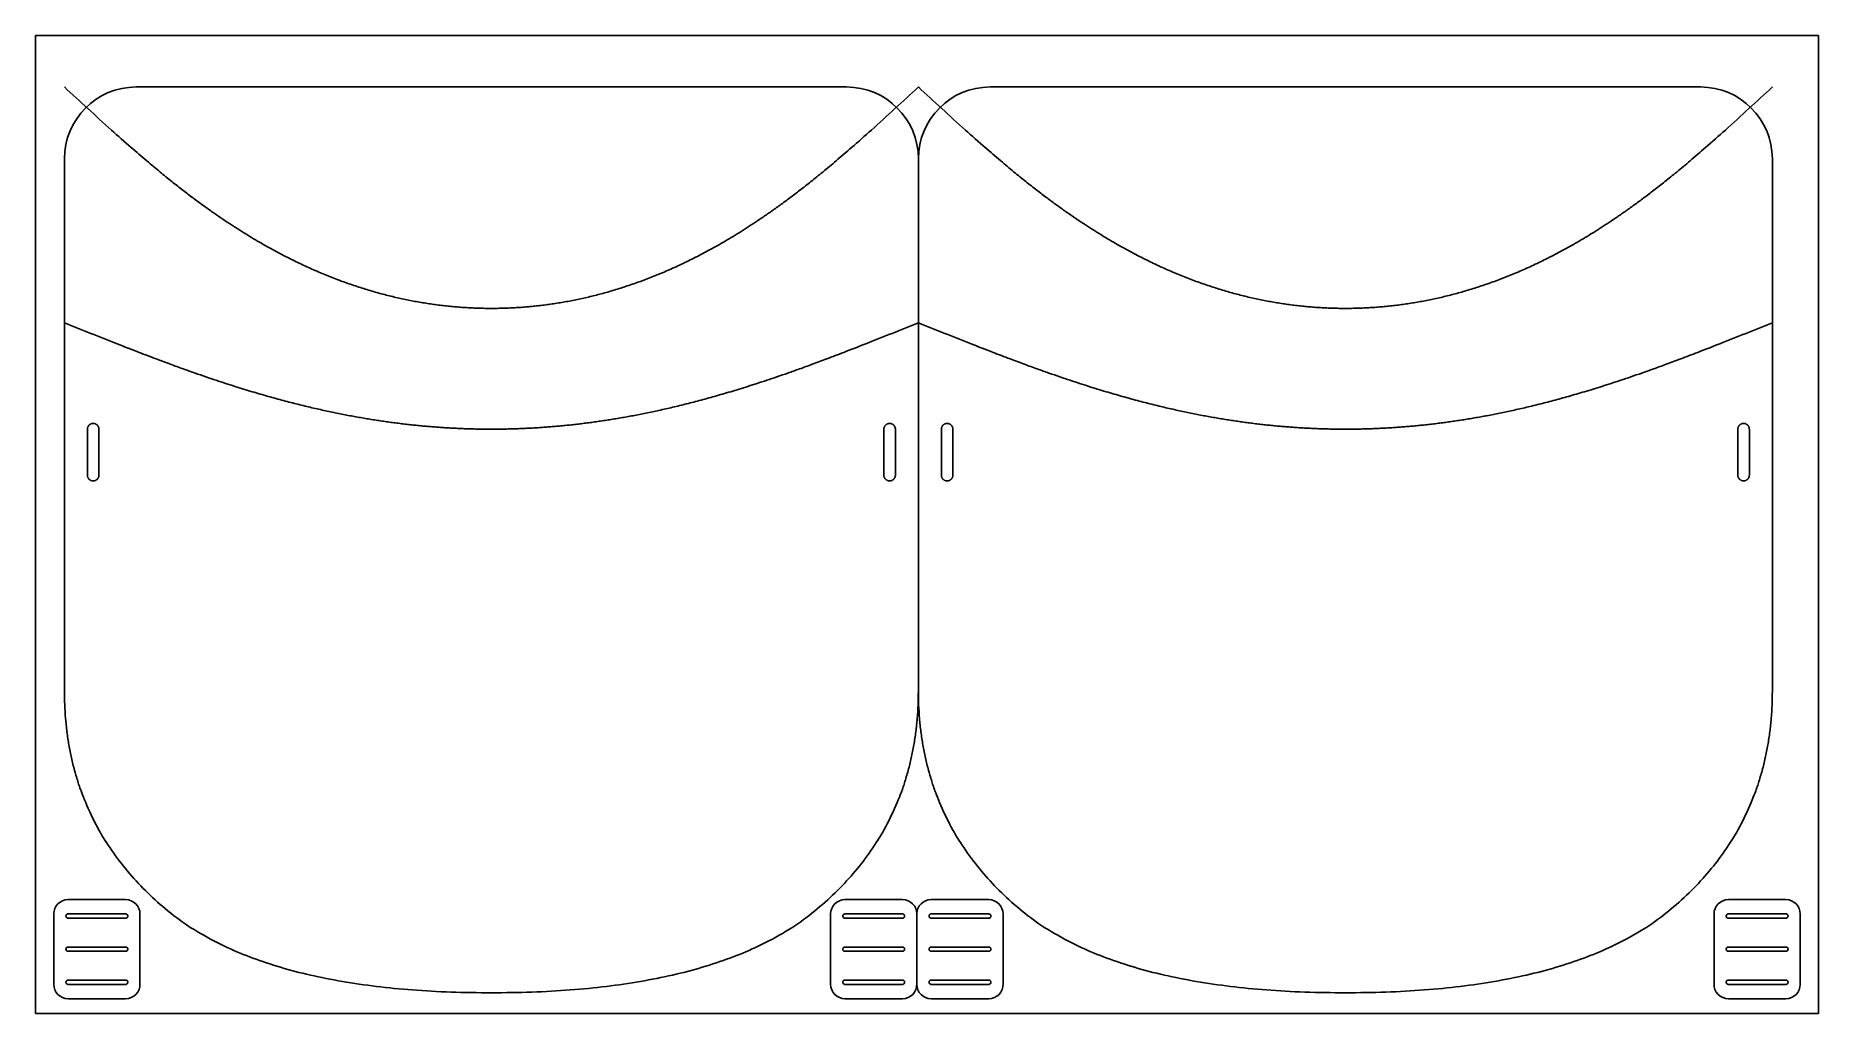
# Model space of a CAD drawing. Header units: metres. Extents: x 0 to 0.62, y 0 to 0.34.
import ezdxf

# ---------------------------------------------------------------- set-up
doc = ezdxf.new("R2010")
doc.units = ezdxf.units.M
doc.layers.add('Default', color=178, linetype='Continuous', true_color=0x000000)

msp = doc.modelspace()

# ---------------------------------------------------------------- linework, layer by layer
at = {"layer": 'Default'}
for p, q in [((0.282, 0.32215), (0.035, 0.32215)), ((0.579, 0.32215), (0.332, 0.32215)), ((0.01, 0.29715), (0.01, 0.11215)), ((0.307, 0.11215), (0.307, 0.29715)), ((0.604, 0.11215), (0.604, 0.29715)), ((0.018, 0.20315), (0.018, 0.18715)), ((0.022, 0.18715), (0.022, 0.20315)), ((0.295, 0.18715), (0.295, 0.20315)), ((0.299, 0.20315), (0.299, 0.18715)), ((0.315, 0.20315), (0.315, 0.18715)), ((0.319, 0.18715), (0.319, 0.20315)), ((0.592, 0.18715), (0.592, 0.20315)), ((0.596, 0.20315), (0.596, 0.18715)), ((0.33147, 0.03957), (0.31147, 0.03957)), ((0.03129, 0.03457), (0.01129, 0.03457)), ((0.01129, 0.03307), (0.03129, 0.03307)), ((0.30147, 0.03457), (0.28147, 0.03457)), ((0.28147, 0.03307), (0.30147, 0.03307)), ((0.33147, 0.03457), (0.31147, 0.03457)), ((0.31147, 0.03307), (0.33147, 0.03307)), ((0.33647, 0.01024), (0.33647, 0.03457)), ((0.58871, 0.03457), (0.60871, 0.03457)), ((0.60871, 0.03307), (0.58871, 0.03307)), ((0.03129, 0.02307), (0.01129, 0.02307)), ((0.01129, 0.02157), (0.03129, 0.02157)), ((0.30147, 0.02307), (0.28147, 0.02307)), ((0.28147, 0.02157), (0.30147, 0.02157)), ((0.33147, 0.02307), (0.31147, 0.02307)), ((0.31147, 0.02157), (0.33147, 0.02157)), ((0.58871, 0.02307), (0.60871, 0.02307)), ((0.60871, 0.02157), (0.58871, 0.02157)), ((0.03129, 0.01157), (0.01129, 0.01157)), ((0.01129, 0.01007), (0.03129, 0.01007)), ((0.30147, 0.01157), (0.28147, 0.01157)), ((0.28147, 0.01007), (0.30147, 0.01007)), ((0.33147, 0.01157), (0.31147, 0.01157)), ((0.31147, 0.01007), (0.33147, 0.01007)), ((0.58871, 0.01157), (0.60871, 0.01157)), ((0.60871, 0.01007), (0.58871, 0.01007)), ((0.31147, 0.00507), (0.33147, 0.00507))]:
    msp.add_line(p, q, dxfattribs=at)
msp.add_lwpolyline([(0, 0), (0.62, 0), (0.62, 0.34), (0, 0.34)], close=True, dxfattribs=at)
for points in [[(0.03129, 0.03957), (0.01129, 0.03957)], [(0.30147, 0.03957), (0.28147, 0.03957)], [(0.58871, 0.03957), (0.60871, 0.03957)], [(0.00629, 0.03457), (0.00629, 0.01007)], [(0.03629, 0.01024), (0.03629, 0.03457)], [(0.27647, 0.03457), (0.27647, 0.01007)], [(0.30647, 0.01024), (0.30647, 0.03457)], [(0.58371, 0.01024), (0.58371, 0.03457)], [(0.61371, 0.03457), (0.61371, 0.01007)], [(0.01129, 0.00507), (0.03129, 0.00507)], [(0.28147, 0.00507), (0.30147, 0.00507)], [(0.60871, 0.00507), (0.58871, 0.00507)]]:
    msp.add_lwpolyline(points, dxfattribs=at)
for centre, radius, start, end in [((0.035, 0.29715), 0.025, 90, 180), ((0.282, 0.29715), 0.025, 0, 90), ((0.332, 0.29715), 0.025, 90, 180), ((0.579, 0.29715), 0.025, 0, 90), ((0.01129, 0.03457), 0.005, 90, 180), ((0.03129, 0.03457), 0.005, 0, 90), ((0.28147, 0.03457), 0.005, 90, 180), ((0.30147, 0.03457), 0.005, 0, 90), ((0.31147, 0.03457), 0.005, 90, 180), ((0.33147, 0.03457), 0.005, 0, 90), ((0.01129, 0.01007), 0.005, 180, 270), ((0.03129, 0.01007), 0.005, 270, 1.99495), ((0.28147, 0.01007), 0.005, 180, 270), ((0.30147, 0.01007), 0.005, 270, 1.99495), ((0.31147, 0.01007), 0.005, 180, 270), ((0.33147, 0.01007), 0.005, 270, 1.99495)]:
    msp.add_arc(centre, radius, start, end, dxfattribs=at)
at = {"layer": 'Default', "extrusion": (0, 0, -1)}
for centre, start, end in [((-0.58871, 0.03457), 0, 90), ((-0.60871, 0.03457), 90, 180), ((-0.58871, 0.01007), 270, 1.99495), ((-0.60871, 0.01007), 180, 270)]:
    msp.add_arc(centre, 0.005, start, end, dxfattribs=at)
at = {"layer": 'Default'}
for points, knots in [([(0.01, 0.32215), (0.01542, 0.31714), (0.0231, 0.31003), (0.0327, 0.30151), (0.03835, 0.29666), (0.04307, 0.29272), (0.04726, 0.28933), (0.0511, 0.28632), (0.05468, 0.2836), (0.05805, 0.28111), (0.06127, 0.27882), (0.06436, 0.27668), (0.06734, 0.27468), (0.07023, 0.27281), (0.07304, 0.27105), (0.07578, 0.26939), (0.07846, 0.26781), (0.08109, 0.26632), (0.08368, 0.26491), (0.08622, 0.26357), (0.08872, 0.2623), (0.0912, 0.26108), (0.09364, 0.25993), (0.09605, 0.25884), (0.09844, 0.2578), (0.10081, 0.25681), (0.10316, 0.25587), (0.10549, 0.25497), (0.1078, 0.25413), (0.1101, 0.25332), (0.11238, 0.25257), (0.11465, 0.25185), (0.1169, 0.25117), (0.11915, 0.25053), (0.12139, 0.24994), (0.12361, 0.24938), (0.12583, 0.24885), (0.12804, 0.24837), (0.13024, 0.24792), (0.13244, 0.2475), (0.13463, 0.24712), (0.13682, 0.24678), (0.139, 0.24646), (0.14117, 0.24619), (0.14335, 0.24594), (0.14552, 0.24573), (0.14769, 0.24555), (0.14985, 0.24541), (0.15201, 0.24529), (0.15418, 0.24521), (0.15634, 0.24516), (0.1585, 0.24515), (0.16066, 0.24516), (0.16282, 0.24521), (0.16499, 0.24529), (0.16715, 0.24541), (0.16931, 0.24555), (0.17148, 0.24573), (0.17365, 0.24594), (0.17583, 0.24619), (0.178, 0.24646), (0.18018, 0.24678), (0.18237, 0.24712), (0.18456, 0.2475), (0.18676, 0.24792), (0.18896, 0.24837), (0.19117, 0.24885), (0.19339, 0.24938), (0.19561, 0.24994), (0.19785, 0.25053), (0.2001, 0.25117), (0.20235, 0.25185), (0.20462, 0.25257), (0.2069, 0.25332), (0.2092, 0.25413), (0.21151, 0.25497), (0.21384, 0.25587), (0.21619, 0.25681), (0.21856, 0.2578), (0.22095, 0.25884), (0.22336, 0.25993), (0.2258, 0.26108), (0.22828, 0.2623), (0.23078, 0.26357), (0.23332, 0.26491), (0.23591, 0.26632), (0.23854, 0.26781), (0.24122, 0.26939), (0.24396, 0.27105), (0.24677, 0.27281), (0.24966, 0.27468), (0.25264, 0.27668), (0.25573, 0.27882), (0.25895, 0.28111), (0.26232, 0.2836), (0.2659, 0.28632), (0.26974, 0.28933), (0.27393, 0.29272), (0.27865, 0.29666), (0.2843, 0.30151), (0.2939, 0.31003), (0.30158, 0.31714), (0.307, 0.32215)], [0, 0, 0, 0, 0.0221629, 0.031386, 0.0384931, 0.0445103, 0.0498346, 0.0546693, 0.0591352, 0.063311, 0.0672511, 0.0709954, 0.0745738, 0.0780096, 0.0813213, 0.084524, 0.0876301, 0.09065, 0.0935924, 0.096465, 0.0992742, 0.1020256, 0.1047244, 0.1073749, 0.1099811, 0.1125465, 0.1150743, 0.1175674, 0.1200285, 0.1224599, 0.1248639, 0.1272426, 0.1295978, 0.1319313, 0.1342448, 0.1365398, 0.1388178, 0.1410802, 0.1433283, 0.1455633, 0.1477865, 0.1499989, 0.1522017, 0.1543959, 0.1565826, 0.1587628, 0.1609374, 0.1631074, 0.1652738, 0.1674375, 0.1695993, 0.1717602, 0.1739211, 0.1760829, 0.1782466, 0.1804129, 0.182583, 0.1847576, 0.1869378, 0.1891245, 0.1913187, 0.1935215, 0.1957339, 0.1979571, 0.2001921, 0.2024402, 0.2047026, 0.2069806, 0.2092756, 0.2115891, 0.2139226, 0.2162778, 0.2186565, 0.2210605, 0.2234919, 0.225953, 0.2284461, 0.2309739, 0.2335393, 0.2361455, 0.238796, 0.2414948, 0.2442462, 0.2470554, 0.2499279, 0.2528704, 0.2558903, 0.2589964, 0.2621991, 0.2655108, 0.2689466, 0.272525, 0.2762693, 0.2802094, 0.2843852, 0.2888511, 0.2936858, 0.2990101, 0.3050273, 0.3121343, 0.3213574, 0.3435204, 0.3435204, 0.3435204, 0.3435204]), ([(0.307, 0.32215), (0.31242, 0.31714), (0.3201, 0.31003), (0.3297, 0.30151), (0.33535, 0.29666), (0.34007, 0.29272), (0.34426, 0.28933), (0.3481, 0.28632), (0.35168, 0.2836), (0.35505, 0.28111), (0.35827, 0.27882), (0.36136, 0.27668), (0.36434, 0.27468), (0.36723, 0.27281), (0.37004, 0.27105), (0.37278, 0.26939), (0.37546, 0.26781), (0.37809, 0.26632), (0.38068, 0.26491), (0.38322, 0.26357), (0.38572, 0.2623), (0.3882, 0.26108), (0.39064, 0.25993), (0.39305, 0.25884), (0.39544, 0.2578), (0.39781, 0.25681), (0.40016, 0.25587), (0.40249, 0.25497), (0.4048, 0.25413), (0.4071, 0.25332), (0.40938, 0.25257), (0.41165, 0.25185), (0.4139, 0.25117), (0.41615, 0.25053), (0.41839, 0.24994), (0.42061, 0.24938), (0.42283, 0.24885), (0.42504, 0.24837), (0.42724, 0.24792), (0.42944, 0.2475), (0.43163, 0.24712), (0.43382, 0.24678), (0.436, 0.24646), (0.43817, 0.24619), (0.44035, 0.24594), (0.44252, 0.24573), (0.44469, 0.24555), (0.44685, 0.24541), (0.44901, 0.24529), (0.45118, 0.24521), (0.45334, 0.24516), (0.4555, 0.24515), (0.45766, 0.24516), (0.45982, 0.24521), (0.46199, 0.24529), (0.46415, 0.24541), (0.46631, 0.24555), (0.46848, 0.24573), (0.47065, 0.24594), (0.47283, 0.24619), (0.475, 0.24646), (0.47718, 0.24678), (0.47937, 0.24712), (0.48156, 0.2475), (0.48376, 0.24792), (0.48596, 0.24837), (0.48817, 0.24885), (0.49039, 0.24938), (0.49261, 0.24994), (0.49485, 0.25053), (0.4971, 0.25117), (0.49935, 0.25185), (0.50162, 0.25257), (0.5039, 0.25332), (0.5062, 0.25413), (0.50851, 0.25497), (0.51084, 0.25587), (0.51319, 0.25681), (0.51556, 0.2578), (0.51795, 0.25884), (0.52036, 0.25993), (0.5228, 0.26108), (0.52528, 0.2623), (0.52778, 0.26357), (0.53032, 0.26491), (0.53291, 0.26632), (0.53554, 0.26781), (0.53822, 0.26939), (0.54096, 0.27105), (0.54377, 0.27281), (0.54666, 0.27468), (0.54964, 0.27668), (0.55273, 0.27882), (0.55595, 0.28111), (0.55932, 0.2836), (0.5629, 0.28632), (0.56674, 0.28933), (0.57093, 0.29272), (0.57565, 0.29666), (0.5813, 0.30151), (0.5909, 0.31003), (0.59858, 0.31714), (0.604, 0.32215)], [0, 0, 0, 0, 0.0221629, 0.031386, 0.0384931, 0.0445103, 0.0498346, 0.0546693, 0.0591352, 0.063311, 0.0672511, 0.0709954, 0.0745738, 0.0780096, 0.0813213, 0.084524, 0.0876301, 0.09065, 0.0935924, 0.096465, 0.0992742, 0.1020256, 0.1047244, 0.1073749, 0.1099811, 0.1125465, 0.1150743, 0.1175674, 0.1200285, 0.1224599, 0.1248639, 0.1272426, 0.1295978, 0.1319313, 0.1342448, 0.1365398, 0.1388178, 0.1410802, 0.1433283, 0.1455633, 0.1477865, 0.1499989, 0.1522017, 0.1543959, 0.1565826, 0.1587628, 0.1609374, 0.1631074, 0.1652738, 0.1674375, 0.1695993, 0.1717602, 0.1739211, 0.1760829, 0.1782466, 0.1804129, 0.182583, 0.1847576, 0.1869378, 0.1891245, 0.1913187, 0.1935215, 0.1957339, 0.1979571, 0.2001921, 0.2024402, 0.2047026, 0.2069806, 0.2092756, 0.2115891, 0.2139226, 0.2162778, 0.2186565, 0.2210605, 0.2234919, 0.225953, 0.2284461, 0.2309739, 0.2335393, 0.2361455, 0.238796, 0.2414948, 0.2442462, 0.2470554, 0.2499279, 0.2528704, 0.2558903, 0.2589964, 0.2621991, 0.2655108, 0.2689466, 0.272525, 0.2762693, 0.2802094, 0.2843852, 0.2888511, 0.2936858, 0.2990101, 0.3050273, 0.3121343, 0.3213574, 0.3435204, 0.3435204, 0.3435204, 0.3435204]), ([(0.01, 0.24015), (0.0161, 0.2377), (0.02473, 0.23422), (0.03537, 0.23007), (0.04157, 0.22771), (0.0467, 0.22579), (0.05122, 0.22415), (0.05532, 0.22269), (0.05911, 0.22138), (0.06267, 0.22018), (0.06602, 0.21908), (0.06922, 0.21805), (0.07229, 0.21709), (0.07524, 0.2162), (0.07809, 0.21536), (0.08085, 0.21456), (0.08354, 0.21381), (0.08616, 0.2131), (0.08872, 0.21243), (0.09122, 0.2118), (0.09367, 0.21119), (0.09608, 0.21062), (0.09845, 0.21008), (0.10078, 0.20956), (0.10308, 0.20907), (0.10534, 0.2086), (0.10758, 0.20816), (0.10978, 0.20774), (0.11197, 0.20734), (0.11413, 0.20697), (0.11627, 0.20661), (0.11839, 0.20627), (0.12049, 0.20596), (0.12258, 0.20566), (0.12465, 0.20538), (0.12671, 0.20512), (0.12876, 0.20488), (0.13079, 0.20465), (0.13281, 0.20444), (0.13482, 0.20425), (0.13683, 0.20407), (0.13882, 0.20391), (0.14081, 0.20376), (0.14279, 0.20363), (0.14477, 0.20352), (0.14674, 0.20342), (0.1487, 0.20334), (0.15067, 0.20327), (0.15263, 0.20322), (0.15459, 0.20318), (0.15654, 0.20316), (0.1585, 0.20315), (0.16046, 0.20316), (0.16241, 0.20318), (0.16437, 0.20322), (0.16633, 0.20327), (0.1683, 0.20334), (0.17026, 0.20342), (0.17223, 0.20352), (0.17421, 0.20363), (0.17619, 0.20376), (0.17818, 0.20391), (0.18017, 0.20407), (0.18218, 0.20425), (0.18419, 0.20444), (0.18621, 0.20465), (0.18824, 0.20488), (0.19029, 0.20512), (0.19235, 0.20538), (0.19442, 0.20566), (0.19651, 0.20596), (0.19861, 0.20627), (0.20073, 0.20661), (0.20287, 0.20697), (0.20503, 0.20734), (0.20722, 0.20774), (0.20942, 0.20816), (0.21166, 0.2086), (0.21392, 0.20907), (0.21622, 0.20956), (0.21855, 0.21008), (0.22092, 0.21062), (0.22333, 0.21119), (0.22578, 0.2118), (0.22828, 0.21243), (0.23084, 0.2131), (0.23346, 0.21381), (0.23615, 0.21456), (0.23891, 0.21536), (0.24176, 0.2162), (0.24471, 0.21709), (0.24778, 0.21805), (0.25098, 0.21908), (0.25433, 0.22018), (0.25789, 0.22138), (0.26168, 0.22269), (0.26578, 0.22415), (0.2703, 0.22579), (0.27543, 0.22771), (0.28163, 0.23007), (0.29227, 0.23422), (0.3009, 0.2377), (0.307, 0.24015)], [0, 0, 0, 0, 0.0197134, 0.0279237, 0.0342547, 0.0396185, 0.0443678, 0.0486832, 0.0526719, 0.0564038, 0.0599272, 0.0632774, 0.0664811, 0.0695588, 0.0725269, 0.0753989, 0.0781857, 0.0808965, 0.0835391, 0.08612, 0.0886452, 0.0911197, 0.0935478, 0.0959334, 0.0982801, 0.1005909, 0.1028688, 0.1051161, 0.1073354, 0.1095286, 0.1116978, 0.1138448, 0.1159711, 0.1180785, 0.1201683, 0.122242, 0.1243007, 0.1263457, 0.1283783, 0.1303993, 0.13241, 0.1344113, 0.1364042, 0.1383896, 0.1403684, 0.1423415, 0.1443098, 0.146274, 0.148235, 0.1501936, 0.1521506, 0.1541069, 0.1560631, 0.1580202, 0.1599788, 0.1619398, 0.163904, 0.1658722, 0.1678453, 0.1698241, 0.1718095, 0.1738024, 0.1758037, 0.1778144, 0.1798355, 0.181868, 0.1839131, 0.1859718, 0.1880454, 0.1901352, 0.1922426, 0.194369, 0.1965159, 0.1986851, 0.2008784, 0.2030976, 0.205345, 0.2076228, 0.2099337, 0.2122804, 0.214666, 0.2170941, 0.2195685, 0.2220937, 0.2246747, 0.2273173, 0.230028, 0.2328148, 0.2356868, 0.238655, 0.2417327, 0.2449363, 0.2482865, 0.25181, 0.2555418, 0.2595306, 0.263846, 0.2685952, 0.273959, 0.2802901, 0.2885004, 0.3082138, 0.3082138, 0.3082138, 0.3082138]), ([(0.307, 0.24015), (0.3131, 0.2377), (0.32173, 0.23422), (0.33237, 0.23007), (0.33857, 0.22771), (0.3437, 0.22579), (0.34822, 0.22415), (0.35232, 0.22269), (0.35611, 0.22138), (0.35967, 0.22018), (0.36302, 0.21908), (0.36622, 0.21805), (0.36929, 0.21709), (0.37224, 0.2162), (0.37509, 0.21536), (0.37785, 0.21456), (0.38054, 0.21381), (0.38316, 0.2131), (0.38572, 0.21243), (0.38822, 0.2118), (0.39067, 0.21119), (0.39308, 0.21062), (0.39545, 0.21008), (0.39778, 0.20956), (0.40008, 0.20907), (0.40234, 0.2086), (0.40458, 0.20816), (0.40678, 0.20774), (0.40897, 0.20734), (0.41113, 0.20697), (0.41327, 0.20661), (0.41539, 0.20627), (0.41749, 0.20596), (0.41958, 0.20566), (0.42165, 0.20538), (0.42371, 0.20512), (0.42576, 0.20488), (0.42779, 0.20465), (0.42981, 0.20444), (0.43182, 0.20425), (0.43383, 0.20407), (0.43582, 0.20391), (0.43781, 0.20376), (0.43979, 0.20363), (0.44177, 0.20352), (0.44374, 0.20342), (0.4457, 0.20334), (0.44767, 0.20327), (0.44963, 0.20322), (0.45159, 0.20318), (0.45354, 0.20316), (0.4555, 0.20315), (0.45746, 0.20316), (0.45941, 0.20318), (0.46137, 0.20322), (0.46333, 0.20327), (0.4653, 0.20334), (0.46726, 0.20342), (0.46923, 0.20352), (0.47121, 0.20363), (0.47319, 0.20376), (0.47518, 0.20391), (0.47717, 0.20407), (0.47918, 0.20425), (0.48119, 0.20444), (0.48321, 0.20465), (0.48524, 0.20488), (0.48729, 0.20512), (0.48935, 0.20538), (0.49142, 0.20566), (0.49351, 0.20596), (0.49561, 0.20627), (0.49773, 0.20661), (0.49987, 0.20697), (0.50203, 0.20734), (0.50422, 0.20774), (0.50642, 0.20816), (0.50866, 0.2086), (0.51092, 0.20907), (0.51322, 0.20956), (0.51555, 0.21008), (0.51792, 0.21062), (0.52033, 0.21119), (0.52278, 0.2118), (0.52528, 0.21243), (0.52784, 0.2131), (0.53046, 0.21381), (0.53315, 0.21456), (0.53591, 0.21536), (0.53876, 0.2162), (0.54171, 0.21709), (0.54478, 0.21805), (0.54798, 0.21908), (0.55133, 0.22018), (0.55489, 0.22138), (0.55868, 0.22269), (0.56278, 0.22415), (0.5673, 0.22579), (0.57243, 0.22771), (0.57863, 0.23007), (0.58927, 0.23422), (0.5979, 0.2377), (0.604, 0.24015)], [0, 0, 0, 0, 0.0197134, 0.0279237, 0.0342547, 0.0396185, 0.0443678, 0.0486832, 0.0526719, 0.0564038, 0.0599272, 0.0632774, 0.0664811, 0.0695588, 0.0725269, 0.0753989, 0.0781857, 0.0808965, 0.0835391, 0.08612, 0.0886452, 0.0911197, 0.0935478, 0.0959334, 0.0982801, 0.1005909, 0.1028688, 0.1051161, 0.1073354, 0.1095286, 0.1116978, 0.1138448, 0.1159711, 0.1180785, 0.1201683, 0.122242, 0.1243007, 0.1263457, 0.1283783, 0.1303993, 0.13241, 0.1344113, 0.1364042, 0.1383896, 0.1403684, 0.1423415, 0.1443098, 0.146274, 0.148235, 0.1501936, 0.1521506, 0.1541069, 0.1560631, 0.1580202, 0.1599788, 0.1619398, 0.163904, 0.1658722, 0.1678453, 0.1698241, 0.1718095, 0.1738024, 0.1758037, 0.1778144, 0.1798355, 0.181868, 0.1839131, 0.1859718, 0.1880454, 0.1901352, 0.1922426, 0.194369, 0.1965159, 0.1986851, 0.2008784, 0.2030976, 0.205345, 0.2076228, 0.2099337, 0.2122804, 0.214666, 0.2170941, 0.2195685, 0.2220937, 0.2246747, 0.2273173, 0.230028, 0.2328148, 0.2356868, 0.238655, 0.2417327, 0.2449363, 0.2482865, 0.25181, 0.2555418, 0.2595306, 0.263846, 0.2685952, 0.273959, 0.2802901, 0.2885004, 0.3082138, 0.3082138, 0.3082138, 0.3082138])]:
    msp.add_open_spline(points, degree=3, knots=knots, dxfattribs=at)
for points, knots in [([(0.022, 0.20315), (0.022, 0.20515), (0.02, 0.20515), (0.018, 0.20515), (0.018, 0.20315)], [0.051141593, 0.051141593, 0.051141593, 0.051926991, 0.051926991, 0.052712389, 0.052712389, 0.052712389]), ([(0.295, 0.20315), (0.295, 0.20515), (0.297, 0.20515), (0.299, 0.20515), (0.299, 0.20315)], [0.051141593, 0.051141593, 0.051141593, 0.051926991, 0.051926991, 0.052712389, 0.052712389, 0.052712389]), ([(0.319, 0.20315), (0.319, 0.20515), (0.317, 0.20515), (0.315, 0.20515), (0.315, 0.20315)], [0.051141593, 0.051141593, 0.051141593, 0.051926991, 0.051926991, 0.052712389, 0.052712389, 0.052712389]), ([(0.592, 0.20315), (0.592, 0.20515), (0.594, 0.20515), (0.596, 0.20515), (0.596, 0.20315)], [0.051141593, 0.051141593, 0.051141593, 0.051926991, 0.051926991, 0.052712389, 0.052712389, 0.052712389]), ([(0.018, 0.18715), (0.018, 0.18515), (0.02, 0.18515), (0.022, 0.18515), (0.022, 0.18715)], [0.068712389, 0.068712389, 0.068712389, 0.069497787, 0.069497787, 0.070283185, 0.070283185, 0.070283185]), ([(0.299, 0.18715), (0.299, 0.18515), (0.297, 0.18515), (0.295, 0.18515), (0.295, 0.18715)], [0.068712389, 0.068712389, 0.068712389, 0.069497787, 0.069497787, 0.070283185, 0.070283185, 0.070283185]), ([(0.315, 0.18715), (0.315, 0.18515), (0.317, 0.18515), (0.319, 0.18515), (0.319, 0.18715)], [0.068712389, 0.068712389, 0.068712389, 0.069497787, 0.069497787, 0.070283185, 0.070283185, 0.070283185]), ([(0.596, 0.18715), (0.596, 0.18515), (0.594, 0.18515), (0.592, 0.18515), (0.592, 0.18715)], [0.068712389, 0.068712389, 0.068712389, 0.069497787, 0.069497787, 0.070283185, 0.070283185, 0.070283185]), ([(0.01129, 0.03457), (0.01054, 0.03457), (0.01054, 0.03382), (0.01054, 0.03307), (0.01129, 0.03307)], [0.128712389, 0.128712389, 0.128712389, 0.129497787, 0.129497787, 0.130283185, 0.130283185, 0.130283185]), ([(0.03129, 0.03307), (0.03204, 0.03307), (0.03204, 0.03382), (0.03204, 0.03457), (0.03129, 0.03457)], [0.150283185, 0.150283185, 0.150283185, 0.151068583, 0.151068583, 0.151853982, 0.151853982, 0.151853982]), ([(0.28147, 0.03457), (0.28072, 0.03457), (0.28072, 0.03382), (0.28072, 0.03307), (0.28147, 0.03307)], [0.128712389, 0.128712389, 0.128712389, 0.129497787, 0.129497787, 0.130283185, 0.130283185, 0.130283185]), ([(0.30147, 0.03307), (0.30222, 0.03307), (0.30222, 0.03382), (0.30222, 0.03457), (0.30147, 0.03457)], [0.150283185, 0.150283185, 0.150283185, 0.151068583, 0.151068583, 0.151853982, 0.151853982, 0.151853982]), ([(0.31147, 0.03457), (0.31072, 0.03457), (0.31072, 0.03382), (0.31072, 0.03307), (0.31147, 0.03307)], [0.128712389, 0.128712389, 0.128712389, 0.129497787, 0.129497787, 0.130283185, 0.130283185, 0.130283185]), ([(0.33147, 0.03307), (0.33222, 0.03307), (0.33222, 0.03382), (0.33222, 0.03457), (0.33147, 0.03457)], [0.150283185, 0.150283185, 0.150283185, 0.151068583, 0.151068583, 0.151853982, 0.151853982, 0.151853982]), ([(0.58871, 0.03307), (0.58796, 0.03307), (0.58796, 0.03382), (0.58796, 0.03457), (0.58871, 0.03457)], [0.150283185, 0.150283185, 0.150283185, 0.151068583, 0.151068583, 0.151853982, 0.151853982, 0.151853982]), ([(0.60871, 0.03457), (0.60946, 0.03457), (0.60946, 0.03382), (0.60946, 0.03307), (0.60871, 0.03307)], [0.128712389, 0.128712389, 0.128712389, 0.129497787, 0.129497787, 0.130283185, 0.130283185, 0.130283185]), ([(0.01129, 0.02307), (0.01054, 0.02307), (0.01054, 0.02232), (0.01054, 0.02157), (0.01129, 0.02157)], [0.128712389, 0.128712389, 0.128712389, 0.129497787, 0.129497787, 0.130283185, 0.130283185, 0.130283185]), ([(0.03129, 0.02157), (0.03204, 0.02157), (0.03204, 0.02232), (0.03204, 0.02307), (0.03129, 0.02307)], [0.150283185, 0.150283185, 0.150283185, 0.151068583, 0.151068583, 0.151853982, 0.151853982, 0.151853982]), ([(0.28147, 0.02307), (0.28072, 0.02307), (0.28072, 0.02232), (0.28072, 0.02157), (0.28147, 0.02157)], [0.128712389, 0.128712389, 0.128712389, 0.129497787, 0.129497787, 0.130283185, 0.130283185, 0.130283185]), ([(0.30147, 0.02157), (0.30222, 0.02157), (0.30222, 0.02232), (0.30222, 0.02307), (0.30147, 0.02307)], [0.150283185, 0.150283185, 0.150283185, 0.151068583, 0.151068583, 0.151853982, 0.151853982, 0.151853982]), ([(0.31147, 0.02307), (0.31072, 0.02307), (0.31072, 0.02232), (0.31072, 0.02157), (0.31147, 0.02157)], [0.128712389, 0.128712389, 0.128712389, 0.129497787, 0.129497787, 0.130283185, 0.130283185, 0.130283185]), ([(0.33147, 0.02157), (0.33222, 0.02157), (0.33222, 0.02232), (0.33222, 0.02307), (0.33147, 0.02307)], [0.150283185, 0.150283185, 0.150283185, 0.151068583, 0.151068583, 0.151853982, 0.151853982, 0.151853982]), ([(0.58871, 0.02157), (0.58796, 0.02157), (0.58796, 0.02232), (0.58796, 0.02307), (0.58871, 0.02307)], [0.150283185, 0.150283185, 0.150283185, 0.151068583, 0.151068583, 0.151853982, 0.151853982, 0.151853982]), ([(0.60871, 0.02307), (0.60946, 0.02307), (0.60946, 0.02232), (0.60946, 0.02157), (0.60871, 0.02157)], [0.128712389, 0.128712389, 0.128712389, 0.129497787, 0.129497787, 0.130283185, 0.130283185, 0.130283185]), ([(0.01129, 0.01157), (0.01054, 0.01157), (0.01054, 0.01082), (0.01054, 0.01007), (0.01129, 0.01007)], [0.128712389, 0.128712389, 0.128712389, 0.129497787, 0.129497787, 0.130283185, 0.130283185, 0.130283185]), ([(0.03129, 0.01007), (0.03204, 0.01007), (0.03204, 0.01082), (0.03204, 0.01157), (0.03129, 0.01157)], [0.150283185, 0.150283185, 0.150283185, 0.151068583, 0.151068583, 0.151853982, 0.151853982, 0.151853982]), ([(0.28147, 0.01157), (0.28072, 0.01157), (0.28072, 0.01082), (0.28072, 0.01007), (0.28147, 0.01007)], [0.128712389, 0.128712389, 0.128712389, 0.129497787, 0.129497787, 0.130283185, 0.130283185, 0.130283185]), ([(0.30147, 0.01007), (0.30222, 0.01007), (0.30222, 0.01082), (0.30222, 0.01157), (0.30147, 0.01157)], [0.150283185, 0.150283185, 0.150283185, 0.151068583, 0.151068583, 0.151853982, 0.151853982, 0.151853982]), ([(0.31147, 0.01157), (0.31072, 0.01157), (0.31072, 0.01082), (0.31072, 0.01007), (0.31147, 0.01007)], [0.128712389, 0.128712389, 0.128712389, 0.129497787, 0.129497787, 0.130283185, 0.130283185, 0.130283185]), ([(0.33147, 0.01007), (0.33222, 0.01007), (0.33222, 0.01082), (0.33222, 0.01157), (0.33147, 0.01157)], [0.150283185, 0.150283185, 0.150283185, 0.151068583, 0.151068583, 0.151853982, 0.151853982, 0.151853982]), ([(0.58871, 0.01007), (0.58796, 0.01007), (0.58796, 0.01082), (0.58796, 0.01157), (0.58871, 0.01157)], [0.150283185, 0.150283185, 0.150283185, 0.151068583, 0.151068583, 0.151853982, 0.151853982, 0.151853982]), ([(0.60871, 0.01157), (0.60946, 0.01157), (0.60946, 0.01082), (0.60946, 0.01007), (0.60871, 0.01007)], [0.128712389, 0.128712389, 0.128712389, 0.129497787, 0.129497787, 0.130283185, 0.130283185, 0.130283185])]:
    msp.add_rational_spline(points, [1, 0.707106781187, 1, 0.707106781187, 1], degree=2, knots=knots, dxfattribs=at)
for points in [[(0.01, 0.11215), (0.01, 0.06615), (0.0795, 0.00715), (0.1585, 0.00715)], [(0.1585, 0.00715), (0.2375, 0.00715), (0.307, 0.06615), (0.307, 0.11215)], [(0.307, 0.11215), (0.307, 0.06615), (0.3765, 0.00715), (0.4555, 0.00715)], [(0.4555, 0.00715), (0.5345, 0.00715), (0.604, 0.06615), (0.604, 0.11215)]]:
    msp.add_open_spline(points, degree=2, dxfattribs=at)

doc.saveas('drawing.dxf')
